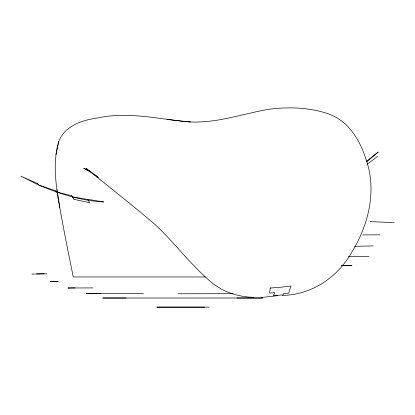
<?xml version="1.0" encoding="UTF-8"?>
<svg xmlns="http://www.w3.org/2000/svg" width="415" height="415" viewBox="0 0 415 415"><rect width="100%" height="100%" fill="white"/><g stroke="black" fill="none" stroke-linecap="round" stroke-linejoin="round"><path stroke-width="0.62" d="M103.626 202.001C80.967 200.741 59.086 193.701 38.33 184.872L37.687 183.492M184.877 121.538L190.2 121.891C159.344 119.453 128.442 111.127 97.535 118.005C82.31 120.008 64.875 125.781 58.816 141.297C52.581 162.141 55.709 184.136 59.387 205.145C63.5 229.179 68.439 253.062 73.263 276.961L205.3 276.961M58.816 141.297L55.952 154.608M366.761 161.86L378.262 152.009L366.315 161.461M367.13 164.319L377.743 156.284M277.433 295.708L261.507 297.493M282.262 295.387C311.494 295.112 338.194 277.059 352.034 251.723C368.966 224.147 377.131 189.448 365.662 158.25C359.457 139.041 347.454 119.857 327.191 113.466C308.558 107.288 288.591 106.811 269.247 109.212C241.265 113.959 213.72 124.562 184.929 121.522M348.159 256.382L369.085 256.366M31.96 274.066L44.255 273.781M58.183 281.339L49.94 281.52L57.976 281.349M354.638 246.318L373.282 245.929M75.084 287.87L67.827 288.015L92.981 287.906M36.613 273.947L47.03 273.848M362.819 234.916L380.031 234.812M236.882 298.017L262.472 298.006L102.692 298.017L126.108 297.996M100.85 293.369L86.087 293.514L143.507 293.711M233.256 293.67L177.968 293.799M204.538 307.121L156.782 307.136L209.471 307.131M341.446 265.46L351.93 265.678L341.555 265.47M370.216 221.615L394.25 222.673M253.684 297.384C242.464 297.015 231.331 294.354 221.361 289.141L213.315 283.85C191.092 265.916 174.549 242.178 153.431 223.047C131.301 204.434 108.616 186.46 86.061 168.386L98.018 177.21M167.017 119.421L183.648 121.424M103.615 201.908L87.881 199.35L89.531 202.696L73.725 199.267L71.805 195.652M72.319 196.876L87.892 199.444M71.821 195.802L55.735 191.813L55.159 190.521M55.169 190.672L38.33 184.872L20.75 176.105L37.682 183.638M90.522 171.691L83.752 168.324L90.994 172.116M94.195 174.445L98.537 177.589M56.928 189.785L59.739 207.547M270.284 287.994L269.522 293.089L274.663 292.622L273.433 295.76L283.072 294.816L283.777 293.535L288.788 293.099L290.894 285.982L280.441 287.305L270.284 287.994"/></g></svg>
